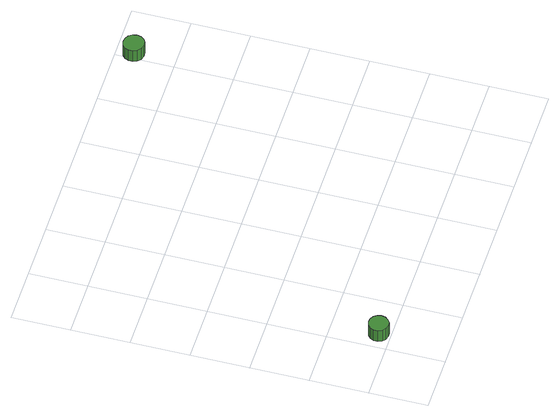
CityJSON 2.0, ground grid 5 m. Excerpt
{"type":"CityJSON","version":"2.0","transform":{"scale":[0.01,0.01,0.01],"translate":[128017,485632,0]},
"CityObjects":{
"tree1":{"type":"SolitaryVegetationObject","attributes":{"function":"something"},"geometry":[{"type":"MultiSurface","lod":"1","boundaries":[[[0,1,2,3,4,5,6,7,8,9,10,11,12,13,14]],[[15,16,17,18,19,20,21,22,23,24,25,26,27,28,29]],[[0,29,28,1]],[[1,28,27,2]],[[2,27,26,3]],[[3,26,25,4]],[[4,25,24,5]],[[5,24,23,6]],[[6,23,22,7]],[[7,22,21,8]],[[8,21,20,9]],[[9,20,19,10]],[[10,19,18,11]],[[11,18,17,12]],[[12,17,16,13]],[[13,16,15,14]],[[14,15,29,0]]]}]},
"tree2":{"type":"SolitaryVegetationObject","attributes":{"function":"something"},"geometry":[{"type":"MultiSurface","lod":"1","boundaries":[[[30,31,32,33,34,35,36,37,38,39,40,41,42,43,44]],[[45,46,47,48,49,50,51,52,53,54,55,56,57,58,59]],[[30,59,58,31]],[[31,58,57,32]],[[32,57,56,33]],[[33,56,55,34]],[[34,55,54,35]],[[35,54,53,36]],[[36,53,52,37]],[[37,52,51,38]],[[38,51,50,39]],[[39,50,49,40]],[[40,49,48,41]],[[41,48,47,42]],[[42,47,46,43]],[[43,46,45,44]],[[44,45,59,30]]]}]}
},
"vertices":[
[205,98,212],[197,133,212],[176,161,212],[146,179,212],[111,183,212],[77,172,212],[51,148,212],[36,116,212],[36,80,212],[51,48,212],[77,24,212],[111,14,212],[146,17,212],[176,35,212],[197,64,212],[197,64,85],[176,35,85],[146,17,85],[111,14,85],[77,24,85],[51,48,85],[36,80,85],[36,116,85],[51,148,85],[77,172,85],[111,183,85],[146,179,85],[176,161,85],[197,133,85],[205,98,85],
[2649,2855,176],[2641,2892,176],[2619,2922,176],[2587,2940,176],[2550,2944,176],[2515,2933,176],[2488,2908,176],[2473,2874,176],[2473,2837,176],[2488,2803,176],[2515,2778,176],[2550,2767,176],[2587,2771,176],[2619,2789,176],[2641,2819,176],[2641,2819,49],[2619,2789,49],[2587,2771,49],[2550,2767,49],[2515,2778,49],[2488,2803,49],[2473,2837,49],[2473,2874,49],[2488,2908,49],[2515,2933,49],[2550,2944,49],[2587,2940,49],[2619,2922,49],[2641,2892,49],[2649,2855,49]
]}
